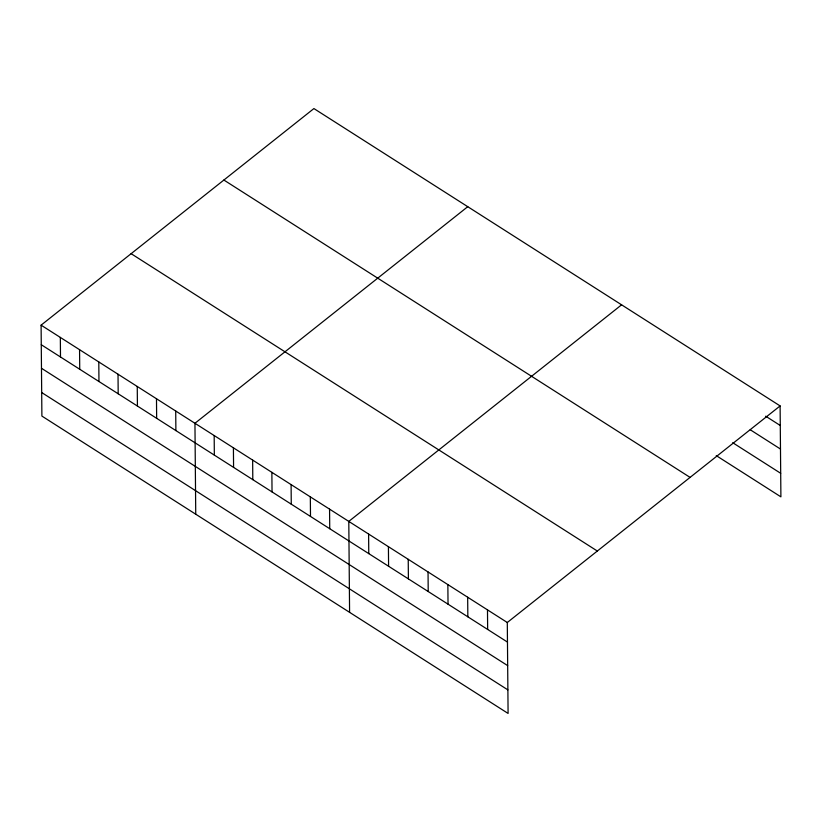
<?xml version="1.0" encoding="UTF-8"?>
<svg xmlns="http://www.w3.org/2000/svg" width="822" height="822" viewBox="0 0 822 822"><rect width="100%" height="100%" fill="white"/><g stroke="black" fill="none" stroke-linecap="round" stroke-linejoin="round"><path stroke-width="1.23" d="M780.109 405.924L507.297 622.501L508.088 713.434L41.891 416.076L41.1 325.152L313.912 108.566L780.109 405.924L780.9 496.848L716.25 455.614M467.759 206.692L194.948 423.279L195.739 514.202M621.596 304.818L348.795 521.405L349.586 612.328M765.683 416.189L780.273 425.498M750.239 429.752L780.479 449.048M732.721 442.709L780.695 473.308M223.882 180.039L690.079 477.397M131.13 253.679L597.327 551.028M41.1 325.152L507.297 622.501M41.275 344.726L507.472 642.085M41.48 368.277L507.677 665.625M41.686 392.536L507.883 689.884M487.487 609.862L487.652 629.447M467.667 597.224L467.841 616.808M447.856 584.586L448.031 604.17M428.046 571.948L428.211 591.532M408.226 559.32L408.4 578.894M388.416 546.681L388.59 566.255M368.605 534.043L368.77 553.617M329.56 509.137L329.735 528.721M310.326 496.868L310.5 516.452M291.101 484.61L291.265 504.184M271.866 472.342L272.041 491.916M252.642 460.073L252.806 479.658M233.407 447.805L233.582 467.389M214.172 435.547L214.347 455.121M175.713 411.01L175.887 430.594M156.488 398.742L156.653 418.326M137.253 386.484L137.428 406.058M118.019 374.216L118.193 393.789M98.794 361.947L98.959 381.531M79.559 349.679L79.734 369.263M60.335 337.421L60.499 356.995"/></g></svg>
